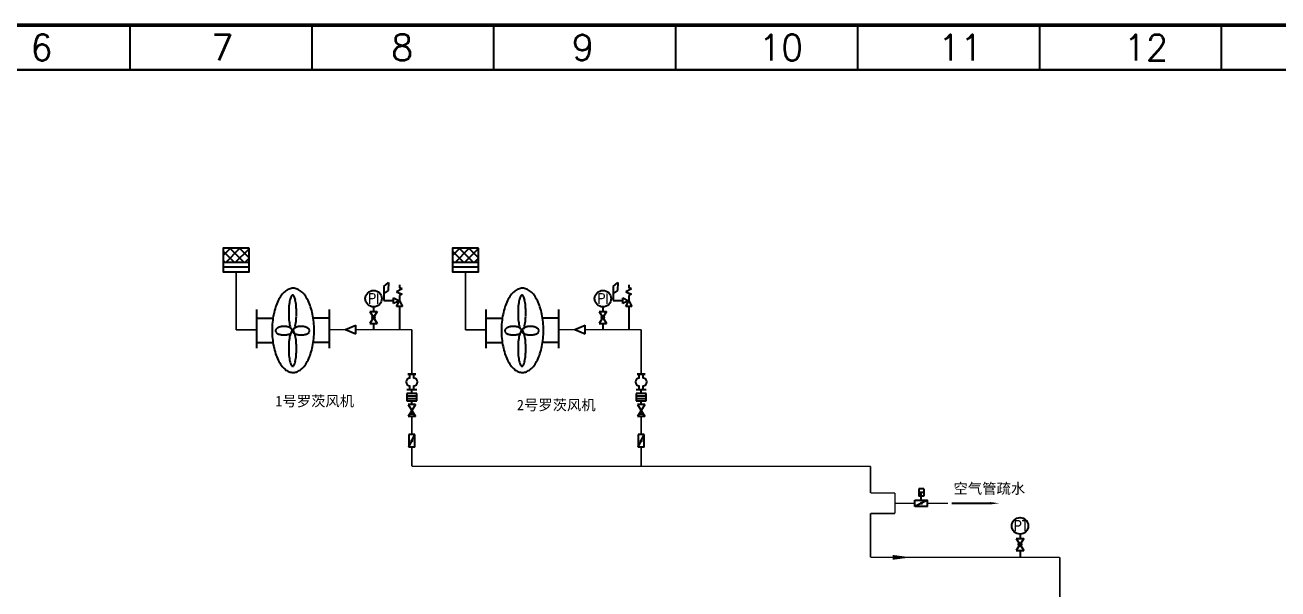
# Model space of a CAD drawing. Extents: x 4355 to 5355, y 1066 to 1761.
# Drawn here: x 4698.5 to 5116, y 1572.8 to 1760.7 of the extents above; entities that cross this region are included whole.
import ezdxf
from ezdxf.enums import TextEntityAlignment as Align

# ---------------------------------------------------------------- set-up
doc = ezdxf.new("R2010")
doc.units = 0
doc.header["$LTSCALE"] = 10
doc.header["$MEASUREMENT"] = 0
doc.linetypes.add('ZJ', pattern=[24, 10, -2, 0, -2, 10])
doc.layers.get('0').update_dxf_attribs({"linetype": 'CONTINUOUS'})
for name, color, linetype in [('1', 7, 'ZJ'), ('10', 7, 'CONTINUOUS'), ('3', 1, 'CONTINUOUS'), ('B', 6, 'CONTINUOUS'), ('NEW', 70, 'CONTINUOUS'), ('气动蝶阀', 7, 'CONTINUOUS')]:
    doc.layers.add(name, color=color, linetype=linetype)
doc.styles.add('HZ', font='geditxt.shx', dxfattribs={"width": 0.7, "bigfont": 'hztxt1.shx'})
doc.styles.add('样式 2', font='txt.shx', dxfattribs={"height": 2})
doc.styles.add('样式 3', font='', dxfattribs={"height": 3.5})
doc.styles.get('样式 3').set_extended_font_data('FangSong')

# ---------------------------------------------------------------- blocks, each defined once
blk = doc.blocks.new('A$C38862A56')
at = {"color": 0}
for p, q in [((0, 0), (4, 2.5)), ((0, 2.5), (0, 0)), ((0, 2.5), (4, 0)), ((3.17, 1.98), (3.17, 0.52)), ((4, 2.5), (4, 0))]:
    blk.add_line(p, q, dxfattribs=at)

msp = doc.modelspace()

# ---------------------------------------------------------------- hatches: boundary and pattern name
h = msp.add_hatch()
h.set_pattern_fill('ANSI37', color=256, scale=24, style=0)
h.set_pattern_definition([(135, (5225.0294, 1495.3213), (1.59099, 1.59099), []), (45, (5225.0294, 1495.3213), (1.59099, -1.59099), [])])
h.paths.add_polyline_path([(4764.51, 1686.32), (4773.13, 1686.32), (4773.13, 1681.59), (4764.51, 1681.59)])
h = msp.add_hatch()
h.set_pattern_fill('ANSI37', color=256, scale=24, style=0)
h.set_pattern_definition([(135, (5301.459, 1495.3213), (1.59099, 1.59099), []), (45, (5301.459, 1495.3213), (1.59099, -1.59099), [])])
h.paths.add_polyline_path([(4840.94, 1686.32), (4849.56, 1686.32), (4849.56, 1681.59), (4840.94, 1681.59)])
h = msp.add_hatch(color=0)
edge = h.paths.add_edge_path()
edge.add_arc((4814.63, 1663.28), 0.5, 0, 360)
h = msp.add_hatch(color=0)
edge = h.paths.add_edge_path()
edge.add_arc((4891.06, 1663.28), 0.5, 0, 360)
h = msp.add_hatch(color=0)
edge = h.paths.add_edge_path()
edge.add_arc((5030.09, 1587.56), 0.5, 0, 360)

# ---------------------------------------------------------------- linework, layer by layer
at = {"color": 7, "linetype": 'ByBlock', "lineweight": 50}
msp.add_line((4354.68, 1760.69), (5354.63, 1760.69), dxfattribs=at)
at = {"color": 7, "linetype": 'ByBlock', "lineweight": -3}
for p, q in [((4733.4, 1760.69), (4733.4, 1745.72)), ((4794.03, 1760.69), (4794.03, 1745.72)), ((4854.65, 1760.69), (4854.65, 1745.72)), ((4915.28, 1760.69), (4915.28, 1745.72)), ((4975.9, 1760.69), (4975.9, 1745.72)), ((5036.53, 1760.69), (5036.53, 1745.72)), ((5097.16, 1760.69), (5097.16, 1745.72))]:
    msp.add_line(p, q, dxfattribs=at)
at = {"color": 7, "linetype": 'ByBlock', "lineweight": 30}
msp.add_line((4369.65, 1745.72), (5339.66, 1745.72), dxfattribs=at)
at = {"ltscale": 3}
for p, q in [((4773.13, 1681.59), (4764.51, 1681.59)), ((4773.13, 1680.05), (4764.51, 1680.05)), ((4849.56, 1681.59), (4840.94, 1681.59)), ((4849.56, 1680.05), (4840.94, 1680.05))]:
    msp.add_line(p, q, dxfattribs=at)
at = {"color": 7}
for p, q in [((4818, 1673.59), (4819.64, 1674.92)), ((4819.64, 1674.92), (4819.5, 1672.27)), ((4894.43, 1673.59), (4896.07, 1674.92)), ((4896.07, 1674.92), (4895.93, 1672.27)), ((4818, 1673.59), (4818, 1668.9)), ((4819.5, 1672.27), (4818, 1671.21)), ((4824.12, 1672.8), (4822.25, 1671.83)), ((4822.25, 1671.83), (4824.16, 1671.01)), ((4823.23, 1674.16), (4823.23, 1673.17)), ((4824.16, 1671.01), (4823.23, 1670.57)), ((4823.23, 1670.57), (4823.23, 1668.69)), ((4894.43, 1673.59), (4894.43, 1668.9)), ((4895.93, 1672.27), (4894.43, 1671.21)), ((4900.55, 1672.8), (4898.68, 1671.83)), ((4898.68, 1671.83), (4900.59, 1671.01)), ((4899.66, 1674.16), (4899.66, 1673.17)), ((4900.59, 1671.01), (4899.66, 1670.57)), ((4899.66, 1670.57), (4899.66, 1668.69)), ((4818, 1668.9), (4821.3, 1668.9)), ((4821.3, 1669.8), (4823.22, 1668.84)), ((4821.3, 1667.88), (4821.3, 1669.8)), ((4823.22, 1668.84), (4821.3, 1667.88)), ((4822.32, 1666.87), (4823.28, 1668.79)), ((4824.24, 1666.87), (4822.32, 1666.87)), ((4823.23, 1666.87), (4823.23, 1659.21)), ((4823.28, 1668.79), (4824.24, 1666.87)), ((4894.43, 1668.9), (4897.73, 1668.9)), ((4897.73, 1669.8), (4899.65, 1668.84)), ((4897.73, 1667.88), (4897.73, 1669.8)), ((4899.65, 1668.84), (4897.73, 1667.88)), ((4898.75, 1666.87), (4899.71, 1668.79)), ((4900.67, 1666.87), (4898.75, 1666.87)), ((4899.66, 1666.87), (4899.66, 1659.21)), ((4899.71, 1668.79), (4900.67, 1666.87)), ((4805.27, 1659.21), (4808.74, 1660.67)), ((4805.27, 1659.21), (4808.74, 1657.75)), ((4808.74, 1657.75), (4808.74, 1660.67)), ((4881.7, 1659.21), (4885.17, 1660.67)), ((4881.7, 1659.21), (4885.17, 1657.75)), ((4885.17, 1657.75), (4885.17, 1660.67)), ((4826.34, 1620.06), (4828.44, 1624.26)), ((4828.44, 1624.26), (4826.34, 1624.26)), ((4902.77, 1620.06), (4904.87, 1624.26)), ((4904.87, 1624.26), (4902.77, 1624.26)), ((4828.44, 1620.06), (4826.34, 1620.06)), ((4828.44, 1620.06), (4826.34, 1620.06)), ((4904.87, 1620.06), (4902.77, 1620.06)), ((4904.87, 1620.06), (4902.77, 1620.06)), ((4999.25, 1602.4), (4995.05, 1600.3)), ((4995.05, 1600.3), (4995.05, 1602.4)), ((4999.25, 1600.3), (4999.25, 1602.4)), ((4999.25, 1600.3), (4999.25, 1602.4))]:
    msp.add_line(p, q, dxfattribs=at)
at = {"color": 0}
for p, q in [((4814.63, 1666.78), (4814.63, 1665.28)), ((4891.06, 1666.78), (4891.06, 1665.28)), ((4813.38, 1665.28), (4815.88, 1661.28)), ((4813.38, 1665.28), (4815.88, 1665.28)), ((4889.81, 1665.28), (4892.31, 1661.28)), ((4889.81, 1665.28), (4892.31, 1665.28)), ((4813.38, 1661.28), (4815.88, 1661.28)), ((4814.63, 1661.28), (4814.63, 1659.21)), ((4889.81, 1661.28), (4892.31, 1661.28)), ((4891.06, 1661.28), (4891.06, 1659.21)), ((5030.09, 1591.06), (5030.09, 1589.56)), ((5028.84, 1589.56), (5031.34, 1585.56)), ((5028.84, 1589.56), (5031.34, 1589.56)), ((5028.84, 1585.56), (5031.34, 1585.56)), ((5030.09, 1585.56), (5030.09, 1583.49))]:
    msp.add_line(p, q, dxfattribs=at)
for points in [[(4773.13, 1686.32), (4764.51, 1686.32), (4764.51, 1678.51), (4773.13, 1678.51)], [(4849.56, 1686.32), (4840.94, 1686.32), (4840.94, 1678.51), (4849.56, 1678.51)]]:
    msp.add_lwpolyline(points, close=True)
at = {"color": 7, "ltscale": 100}
msp.add_lwpolyline([(5020.12, 1601.35, 0.798, 0, 0), (5023.15, 1601.35, 0, 0, 0)], format="xyseb", dxfattribs=at)
at = {"color": 0}
for centre, radius in [((4814.63, 1669.53), 2.75), ((4891.06, 1669.53), 2.75), ((4814.63, 1663.28), 0.5), ((4891.06, 1663.28), 0.5), ((5030.09, 1593.81), 2.75), ((5030.09, 1587.56), 0.5)]:
    msp.add_circle(centre, radius, dxfattribs=at)
for points in [[(4827.39, 1632.24), (4826.66, 1631.06), (4828.12, 1631.06)], [(4903.82, 1632.24), (4903.09, 1631.06), (4904.55, 1631.06)]]:
    msp.add_solid(points)
at = {"layer": '1', "color": 0}
for p, q in [((4815.88, 1665.28), (4813.38, 1661.28)), ((4892.31, 1665.28), (4889.81, 1661.28)), ((5031.34, 1589.56), (5028.84, 1585.56))]:
    msp.add_line(p, q, dxfattribs=at)
at = {"layer": '1', "color": 7}
for p, q in [((4826.34, 1624.26), (4826.34, 1620.06)), ((4828.44, 1620.06), (4828.44, 1624.26)), ((4902.77, 1624.26), (4902.77, 1620.06)), ((4904.87, 1620.06), (4904.87, 1624.26)), ((4995.05, 1602.4), (4999.25, 1602.4)), ((4999.25, 1600.3), (4995.05, 1600.3))]:
    msp.add_line(p, q, dxfattribs=at)
at = {"layer": '1', "color": 7, "const_width": 0.729}
for points in [[(4827.39, 1621.97, -1), (4827.39, 1622.3, -1)], [(4903.82, 1621.97, -1), (4903.82, 1622.3, -1)], [(4997.34, 1601.35, 1), (4997.02, 1601.35, 1)]]:
    msp.add_lwpolyline(points, format="xyb", close=True, dxfattribs=at)
at = {"layer": '10', "color": 4, "const_width": 0.5}
for points in [[(4768.82, 1659.11), (4768.82, 1678.51)], [(4845.25, 1659.11), (4845.25, 1678.51)], [(4775.7, 1659.11), (4768.82, 1659.11)], [(4805.27, 1659.21), (4799.92, 1659.21)], [(4827.39, 1659.21), (4808.74, 1659.21)], [(4827.39, 1644.38), (4827.39, 1659.21)], [(4852.13, 1659.11), (4845.25, 1659.11)], [(4881.7, 1659.21), (4876.35, 1659.21)], [(4903.82, 1659.21), (4885.17, 1659.21)], [(4903.82, 1644.38), (4903.82, 1659.21)], [(4827.39, 1624.26), (4827.39, 1630.24)], [(4903.82, 1624.26), (4903.82, 1630.24)], [(4827.39, 1613.64), (4827.39, 1619.86)], [(4903.82, 1613.64), (4903.82, 1619.86)], [(4942.04, 1613.64), (4827.39, 1613.64)], [(4980.25, 1613.64), (4942.04, 1613.64)], [(4980.25, 1613.64), (4980.25, 1604.74)], [(4980.25, 1604.74), (4988.41, 1604.74)], [(4988.41, 1597.96), (4988.41, 1604.74)], [(4988.41, 1601.35), (4995.05, 1601.35)], [(4999.25, 1601.35), (5006.1, 1601.35)], [(4980.25, 1597.96), (4988.41, 1597.96)], [(4980.25, 1597.96), (4980.25, 1583.32)], [(4980.25, 1583.32), (5043.33, 1583.32)], [(5043.33, 1583.32), (5043.33, 1538.01)]]:
    msp.add_lwpolyline(points, dxfattribs=at)
at = {"layer": '3', "color": 7}
for p, q in [((4824.12, 1672.8), (4823.23, 1673.17)), ((4900.55, 1672.8), (4899.66, 1673.17))]:
    msp.add_line(p, q, dxfattribs=at)
at = {"layer": 'B', "color": 7, "ltscale": 25}
for p, q in [((4826.08, 1644.38), (4828.7, 1644.38)), ((4826.77, 1643.03), (4826.77, 1644.38)), ((4828.01, 1643.03), (4828.01, 1644.38)), ((4902.51, 1644.38), (4905.13, 1644.38)), ((4903.2, 1643.03), (4903.2, 1644.38)), ((4904.44, 1643.03), (4904.44, 1644.38)), ((4829.09, 1639.14), (4825.69, 1639.14)), ((4825.69, 1637.92), (4825.69, 1635.45)), ((4829.09, 1637.92), (4825.69, 1637.92)), ((4825.69, 1637.09), (4829.09, 1637.09)), ((4828.7, 1639.14), (4826.08, 1639.14)), ((4828.7, 1639.14), (4826.08, 1639.14)), ((4828.7, 1639.14), (4826.08, 1639.14)), ((4828.11, 1637.92), (4826.67, 1637.92)), ((4826.77, 1639.14), (4826.77, 1640.49)), ((4827.39, 1637.92), (4827.39, 1639.14)), ((4828.01, 1639.14), (4828.01, 1640.49)), ((4829.09, 1635.45), (4829.09, 1637.92)), ((4902.12, 1637.92), (4902.12, 1635.45)), ((4905.52, 1637.92), (4902.12, 1637.92)), ((4902.12, 1637.09), (4905.52, 1637.09)), ((4905.13, 1639.14), (4902.51, 1639.14)), ((4904.54, 1637.92), (4903.1, 1637.92)), ((4903.2, 1639.14), (4903.2, 1640.49)), ((4904.44, 1639.14), (4904.44, 1640.49)), ((4905.52, 1635.45), (4905.52, 1637.92)), ((4825.69, 1636.26), (4829.09, 1636.26)), ((4825.69, 1635.45), (4829.09, 1635.45)), ((4902.12, 1636.26), (4905.52, 1636.26)), ((4902.12, 1635.45), (4905.52, 1635.45))]:
    msp.add_line(p, q, dxfattribs=at)
at = {"layer": 'B', "color": 7}
for p, q in [((4828.7, 1644.38), (4826.08, 1644.38)), ((4905.13, 1644.38), (4902.51, 1644.38)), ((4905.13, 1639.14), (4902.51, 1639.14)), ((4905.13, 1639.14), (4902.51, 1639.14))]:
    msp.add_line(p, q, dxfattribs=at)
at = {"layer": 'B', "color": 7, "ltscale": 25}
for centre, start, end in [((4826.77, 1641.76), 90, 270), ((4828.01, 1641.76), 270, 90), ((4903.2, 1641.76), 90, 270), ((4904.44, 1641.76), 270, 90)]:
    msp.add_arc(centre, 1.27, start, end, dxfattribs=at)
at = {"layer": 'NEW', "color": 7}
for p, q in [((4775.73, 1653.02), (4775.73, 1665.86)), ((4775.79, 1663.01), (4780.89, 1663.01)), ((4799.86, 1663.01), (4794.76, 1663.01)), ((4799.92, 1653.02), (4799.92, 1665.86)), ((4852.16, 1653.02), (4852.16, 1665.86)), ((4852.22, 1663.01), (4857.32, 1663.01)), ((4876.29, 1663.01), (4871.19, 1663.01)), ((4876.35, 1653.02), (4876.35, 1665.86)), ((4775.79, 1654.92), (4780.89, 1654.92)), ((4799.86, 1654.92), (4794.76, 1654.92)), ((4852.22, 1654.92), (4857.32, 1654.92)), ((4876.29, 1654.92), (4871.19, 1654.92)), ((4905.52, 1639.14), (4902.12, 1639.14)), ((4903.82, 1637.92), (4903.82, 1639.14)), ((4827.39, 1634.24), (4827.39, 1635.45)), ((4903.82, 1634.24), (4903.82, 1635.45))]:
    msp.add_line(p, q, dxfattribs=at)
at = {"layer": 'NEW', "color": 7, "ltscale": 100}
msp.add_line((5007.34, 1601.35), (5020.12, 1601.35), dxfattribs=at)
at = {"layer": 'NEW', "color": 4, "ltscale": 100}
msp.add_lwpolyline([(4987.68, 1583.32, 1.6, 0, 0), (4993.75, 1583.32, 0, 0, 0)], format="xyseb", dxfattribs=at)
at = {"layer": 'NEW', "color": 7}
for centre, radius, start, end in [((4793.13, 1663.83), 11.45, 143.5268, 153.7693), ((4789.99, 1666.18), 7.53, 130.1341, 143.6872), ((4788.33, 1668.16), 4.94, 112.2722, 130.2176), ((4787.85, 1669.29), 3.71, 90.2967, 111.9906), ((4790.26, 1668.69), 3.5, 152.8552, 162.5758), ((4788.23, 1669.76), 1.21, 134.223, 154.11), ((4787.66, 1670.35), 0.387, 93.0893, 135.3309), ((4787.62, 1670.35), 0.387, 44.6691, 86.9107), ((4787.81, 1669.29), 3.71, 68.0094, 89.7033), ((4787.05, 1669.76), 1.21, 25.89, 45.777), ((4785.02, 1668.69), 3.5, 17.4242, 27.1448), ((4787.32, 1668.16), 4.94, 49.7824, 67.7278), ((4785.66, 1666.18), 7.53, 36.3128, 49.8659), ((4782.52, 1663.83), 11.45, 26.2307, 36.4732), ((4869.56, 1663.83), 11.45, 143.5268, 153.7693), ((4866.42, 1666.18), 7.53, 130.1341, 143.6872), ((4864.76, 1668.16), 4.94, 112.2722, 130.2176), ((4864.28, 1669.29), 3.71, 90.2967, 111.9906), ((4866.69, 1668.69), 3.5, 152.8552, 162.5758), ((4864.66, 1669.76), 1.21, 134.223, 154.11), ((4864.09, 1670.35), 0.387, 93.0893, 135.3309), ((4864.05, 1670.35), 0.387, 44.6691, 86.9107), ((4864.24, 1669.29), 3.71, 68.0094, 89.7033), ((4863.48, 1669.76), 1.21, 25.89, 45.777), ((4861.45, 1668.69), 3.5, 17.4242, 27.1448), ((4863.75, 1668.16), 4.94, 49.7824, 67.7278), ((4862.09, 1666.18), 7.53, 36.3128, 49.8659), ((4858.95, 1663.83), 11.45, 26.2307, 36.4732), ((4802.17, 1660.07), 21.26, 161.6506, 168.4236), ((4797.46, 1661.65), 16.29, 153.6442, 161.7353), ((4810.16, 1664.93), 23.82, 174.8536, 177.5432), ((4805.24, 1665.39), 18.87, 171.7507, 174.8932), ((4799.45, 1666.24), 13.02, 167.7945, 171.8231), ((4794.13, 1667.42), 7.57, 162.1578, 167.953), ((4781.16, 1667.42), 7.57, 12.047, 17.8422), ((4775.83, 1666.24), 13.02, 8.1769, 12.2055), ((4770.05, 1665.39), 18.87, 5.1068, 8.2493), ((4765.12, 1664.93), 23.82, 2.4568, 5.1464), ((4778.19, 1661.65), 16.29, 18.2647, 26.3558), ((4773.48, 1660.07), 21.26, 11.5764, 18.3494), ((4878.6, 1660.07), 21.26, 161.6506, 168.4236), ((4873.89, 1661.65), 16.29, 153.6442, 161.7353), ((4886.59, 1664.93), 23.82, 174.8536, 177.5432), ((4881.67, 1665.39), 18.87, 171.7507, 174.8932), ((4875.88, 1666.24), 13.02, 167.7945, 171.8231), ((4870.56, 1667.42), 7.57, 162.1578, 167.953), ((4857.59, 1667.42), 7.57, 12.047, 17.8422), ((4852.26, 1666.24), 13.02, 8.1769, 12.2055), ((4846.48, 1665.39), 18.87, 5.1068, 8.2493), ((4841.55, 1664.93), 23.82, 2.4568, 5.1464), ((4854.62, 1661.65), 16.29, 18.2647, 26.3558), ((4849.91, 1660.07), 21.26, 11.5764, 18.3494), ((4806.17, 1659.22), 25.35, 168.3649, 174.3861), ((4812.99, 1664.8), 26.65, 177.5166, 180.0115), ((4812.99, 1664.79), 26.65, 179.9885, 182.4834), ((4810.16, 1664.65), 23.82, 182.4568, 185.1464), ((4805.24, 1664.2), 18.87, 185.1068, 188.2493), ((4770.05, 1664.2), 18.87, 351.7507, 354.8932), ((4765.12, 1664.65), 23.82, 354.8536, 357.5432), ((4762.3, 1664.8), 26.65, 359.9885, 2.4834), ((4762.3, 1664.79), 26.65, 357.5166, 0.0115), ((4769.48, 1659.22), 25.35, 5.6139, 11.6351), ((4882.6, 1659.22), 25.35, 168.3649, 174.3861), ((4889.42, 1664.8), 26.65, 177.5166, 180.0115), ((4889.42, 1664.79), 26.65, 179.9885, 182.4834), ((4886.59, 1664.65), 23.82, 182.4568, 185.1464), ((4881.67, 1664.2), 18.87, 185.1068, 188.2493), ((4846.48, 1664.2), 18.87, 351.7507, 354.8932), ((4841.55, 1664.65), 23.82, 354.8536, 357.5432), ((4838.73, 1664.8), 26.65, 359.9885, 2.4834), ((4838.73, 1664.79), 26.65, 357.5166, 0.0115), ((4845.91, 1659.22), 25.35, 5.6139, 11.6351), ((4808.48, 1658.97), 27.67, 174.3408, 180.0206), ((4808.48, 1658.95), 27.67, 179.9794, 185.6592), ((4782.7, 1658.84), 0.752, 158.0094, 179.7033), ((4782.7, 1658.85), 0.752, 180.2967, 201.9906), ((4782.93, 1658.74), 1, 139.7824, 157.7278), ((4782.93, 1658.95), 1, 202.2722, 220.2176), ((4783.33, 1658.4), 1.53, 126.3128, 139.8659), ((4783.33, 1659.28), 1.53, 220.1341, 233.6872), ((4783.81, 1657.77), 2.32, 116.2307, 126.4732), ((4783.81, 1659.92), 2.32, 233.5268, 243.7693), ((4784.25, 1656.89), 3.31, 108.2647, 116.3558), ((4784.25, 1660.8), 3.31, 243.6442, 251.7353), ((4784.57, 1655.93), 4.31, 101.5764, 108.3494), ((4784.74, 1655.12), 5.14, 95.6139, 101.6351), ((4784.79, 1654.65), 5.61, 89.9794, 95.6592), ((4784.8, 1654.65), 5.61, 84.3408, 90.0206), ((4784.85, 1655.12), 5.14, 78.3649, 84.3861), ((4785.02, 1655.93), 4.31, 71.6506, 78.4236), ((4785.34, 1656.89), 3.31, 63.6442, 71.7353), ((4785.34, 1660.8), 3.31, 288.2647, 296.3558), ((4799.45, 1663.34), 13.02, 188.1769, 192.2055), ((4794.13, 1662.17), 7.57, 192.047, 197.8422), ((4794.13, 1655.52), 7.57, 162.1578, 167.953), ((4785.78, 1657.77), 2.32, 53.5268, 63.7693), ((4785.78, 1659.92), 2.32, 296.2307, 306.4732), ((4790.26, 1660.9), 3.5, 197.4242, 207.1448), ((4790.26, 1656.79), 3.5, 152.8552, 162.5758), ((4788.23, 1659.82), 1.21, 205.89, 225.777), ((4788.23, 1657.86), 1.21, 134.223, 154.11), ((4786.26, 1658.4), 1.53, 40.1341, 53.6872), ((4786.26, 1659.28), 1.53, 306.3128, 319.8659), ((4787.66, 1659.23), 0.387, 224.6691, 266.9107), ((4787.66, 1658.46), 0.387, 93.0893, 135.3309), ((4786.66, 1658.74), 1, 22.2722, 40.2176), ((4786.66, 1658.95), 1, 319.7824, 337.7278), ((4786.89, 1658.84), 0.752, 0.2967, 21.9906), ((4786.89, 1658.85), 0.752, 338.0094, 359.7033), ((4788.4, 1658.84), 0.752, 158.0094, 179.7033), ((4787.62, 1659.23), 0.387, 273.0893, 315.3309), ((4787.62, 1658.46), 0.387, 44.6691, 86.9107), ((4788.4, 1658.85), 0.752, 180.2967, 201.9906), ((4788.62, 1658.74), 1, 139.7824, 157.7278), ((4788.62, 1658.95), 1, 202.2722, 220.2176), ((4789.03, 1658.4), 1.53, 126.3128, 139.8659), ((4789.03, 1659.28), 1.53, 220.1341, 233.6872), ((4787.05, 1659.82), 1.21, 314.223, 334.11), ((4787.05, 1657.86), 1.21, 25.89, 45.777), ((4789.5, 1657.77), 2.32, 116.2307, 126.4732), ((4789.5, 1659.92), 2.32, 233.5268, 243.7693), ((4785.02, 1660.9), 3.5, 332.8552, 342.5758), ((4785.02, 1656.79), 3.5, 17.4242, 27.1448), ((4781.16, 1662.17), 7.57, 342.1578, 347.953), ((4781.16, 1655.52), 7.57, 12.047, 17.8422), ((4789.94, 1656.89), 3.31, 108.2647, 116.3558), ((4789.94, 1660.8), 3.31, 243.6442, 251.7353), ((4775.83, 1663.34), 13.02, 347.7945, 351.8231), ((4790.27, 1655.93), 4.31, 101.5764, 108.3494), ((4790.44, 1655.12), 5.14, 95.6139, 101.6351), ((4790.49, 1654.65), 5.61, 89.9794, 95.6592), ((4790.49, 1654.65), 5.61, 84.3408, 90.0206), ((4790.54, 1655.12), 5.14, 78.3649, 84.3861), ((4790.71, 1655.93), 4.31, 71.6506, 78.4236), ((4791.04, 1656.89), 3.31, 63.6442, 71.7353), ((4791.04, 1660.8), 3.31, 288.2647, 296.3558), ((4791.48, 1657.77), 2.32, 53.5268, 63.7693), ((4791.48, 1659.92), 2.32, 296.2307, 306.4732), ((4791.95, 1658.4), 1.53, 40.1341, 53.6872), ((4791.95, 1659.28), 1.53, 306.3128, 319.8659), ((4792.36, 1658.74), 1, 22.2722, 40.2176), ((4792.36, 1658.95), 1, 319.7824, 337.7278), ((4792.59, 1658.84), 0.752, 0.2967, 21.9906), ((4792.59, 1658.85), 0.752, 338.0094, 359.7033), ((4767.18, 1658.97), 27.67, 359.9794, 5.6592), ((4767.18, 1658.95), 27.67, 354.3408, 0.0206), ((4884.91, 1658.97), 27.67, 174.3408, 180.0206), ((4884.91, 1658.95), 27.67, 179.9794, 185.6592), ((4859.13, 1658.84), 0.752, 158.0094, 179.7033), ((4859.13, 1658.85), 0.752, 180.2967, 201.9906), ((4859.36, 1658.74), 1, 139.7824, 157.7278), ((4859.36, 1658.95), 1, 202.2722, 220.2176), ((4859.76, 1658.4), 1.53, 126.3128, 139.8659), ((4859.76, 1659.28), 1.53, 220.1341, 233.6872), ((4860.24, 1657.77), 2.32, 116.2307, 126.4732), ((4860.24, 1659.92), 2.32, 233.5268, 243.7693), ((4860.68, 1656.89), 3.31, 108.2647, 116.3558), ((4860.68, 1660.8), 3.31, 243.6442, 251.7353), ((4861, 1655.93), 4.31, 101.5764, 108.3494), ((4861.17, 1655.12), 5.14, 95.6139, 101.6351), ((4861.22, 1654.65), 5.61, 89.9794, 95.6592), ((4861.23, 1654.65), 5.61, 84.3408, 90.0206), ((4861.28, 1655.12), 5.14, 78.3649, 84.3861), ((4861.45, 1655.93), 4.31, 71.6506, 78.4236), ((4861.77, 1656.89), 3.31, 63.6442, 71.7353), ((4861.77, 1660.8), 3.31, 288.2647, 296.3558), ((4875.88, 1663.34), 13.02, 188.1769, 192.2055), ((4870.56, 1662.17), 7.57, 192.047, 197.8422), ((4870.56, 1655.52), 7.57, 162.1578, 167.953), ((4862.21, 1657.77), 2.32, 53.5268, 63.7693), ((4862.21, 1659.92), 2.32, 296.2307, 306.4732), ((4866.69, 1660.9), 3.5, 197.4242, 207.1448), ((4866.69, 1656.79), 3.5, 152.8552, 162.5758), ((4864.66, 1659.82), 1.21, 205.89, 225.777), ((4864.66, 1657.86), 1.21, 134.223, 154.11), ((4862.69, 1658.4), 1.53, 40.1341, 53.6872), ((4862.69, 1659.28), 1.53, 306.3128, 319.8659), ((4864.09, 1659.23), 0.387, 224.6691, 266.9107), ((4864.09, 1658.46), 0.387, 93.0893, 135.3309), ((4863.09, 1658.74), 1, 22.2722, 40.2176), ((4863.09, 1658.95), 1, 319.7824, 337.7278), ((4863.32, 1658.84), 0.752, 0.2967, 21.9906), ((4863.32, 1658.85), 0.752, 338.0094, 359.7033), ((4864.83, 1658.84), 0.752, 158.0094, 179.7033), ((4864.05, 1659.23), 0.387, 273.0893, 315.3309), ((4864.05, 1658.46), 0.387, 44.6691, 86.9107), ((4864.83, 1658.85), 0.752, 180.2967, 201.9906), ((4865.05, 1658.74), 1, 139.7824, 157.7278), ((4865.05, 1658.95), 1, 202.2722, 220.2176), ((4865.46, 1658.4), 1.53, 126.3128, 139.8659), ((4865.46, 1659.28), 1.53, 220.1341, 233.6872), ((4863.48, 1659.82), 1.21, 314.223, 334.11), ((4863.48, 1657.86), 1.21, 25.89, 45.777), ((4865.93, 1657.77), 2.32, 116.2307, 126.4732), ((4865.93, 1659.92), 2.32, 233.5268, 243.7693), ((4861.45, 1660.9), 3.5, 332.8552, 342.5758), ((4861.45, 1656.79), 3.5, 17.4242, 27.1448), ((4857.59, 1662.17), 7.57, 342.1578, 347.953), ((4857.59, 1655.52), 7.57, 12.047, 17.8422), ((4866.37, 1656.89), 3.31, 108.2647, 116.3558), ((4866.37, 1660.8), 3.31, 243.6442, 251.7353), ((4852.26, 1663.34), 13.02, 347.7945, 351.8231), ((4866.7, 1655.93), 4.31, 101.5764, 108.3494), ((4866.87, 1655.12), 5.14, 95.6139, 101.6351), ((4866.92, 1654.65), 5.61, 89.9794, 95.6592), ((4866.92, 1654.65), 5.61, 84.3408, 90.0206), ((4866.97, 1655.12), 5.14, 78.3649, 84.3861), ((4867.14, 1655.93), 4.31, 71.6506, 78.4236), ((4867.47, 1656.89), 3.31, 63.6442, 71.7353), ((4867.47, 1660.8), 3.31, 288.2647, 296.3558), ((4867.91, 1657.77), 2.32, 53.5268, 63.7693), ((4867.91, 1659.92), 2.32, 296.2307, 306.4732), ((4868.38, 1658.4), 1.53, 40.1341, 53.6872), ((4868.38, 1659.28), 1.53, 306.3128, 319.8659), ((4868.79, 1658.74), 1, 22.2722, 40.2176), ((4868.79, 1658.95), 1, 319.7824, 337.7278), ((4869.02, 1658.84), 0.752, 0.2967, 21.9906), ((4869.02, 1658.85), 0.752, 338.0094, 359.7033), ((4843.61, 1658.97), 27.67, 359.9794, 5.6592), ((4843.61, 1658.95), 27.67, 354.3408, 0.0206), ((4806.17, 1658.7), 25.35, 185.6139, 191.6351), ((4802.17, 1657.86), 21.26, 191.5764, 198.3494), ((4784.57, 1661.75), 4.31, 251.6506, 258.4236), ((4784.74, 1662.57), 5.14, 258.3649, 264.3861), ((4784.79, 1663.03), 5.61, 264.3408, 270.0206), ((4784.8, 1663.03), 5.61, 269.9794, 275.6592), ((4784.85, 1662.57), 5.14, 275.6139, 281.6351), ((4785.02, 1661.75), 4.31, 281.5764, 288.3494), ((4812.99, 1652.9), 26.65, 177.5166, 180.0115), ((4810.16, 1653.04), 23.82, 174.8536, 177.5432), ((4805.24, 1653.49), 18.87, 171.7507, 174.8932), ((4799.45, 1654.35), 13.02, 167.7945, 171.8231), ((4775.83, 1654.35), 13.02, 8.1769, 12.2055), ((4770.05, 1653.49), 18.87, 5.1068, 8.2493), ((4765.12, 1653.04), 23.82, 2.4568, 5.1464), ((4790.27, 1661.75), 4.31, 251.6506, 258.4236), ((4762.3, 1652.9), 26.65, 359.9885, 2.4834), ((4790.44, 1662.57), 5.14, 258.3649, 264.3861), ((4790.49, 1663.03), 5.61, 264.3408, 270.0206), ((4790.49, 1663.03), 5.61, 269.9794, 275.6592), ((4790.54, 1662.57), 5.14, 275.6139, 281.6351), ((4790.71, 1661.75), 4.31, 281.5764, 288.3494), ((4773.48, 1657.86), 21.26, 341.6506, 348.4236), ((4769.48, 1658.7), 25.35, 348.3649, 354.3861), ((4882.6, 1658.7), 25.35, 185.6139, 191.6351), ((4878.6, 1657.86), 21.26, 191.5764, 198.3494), ((4861, 1661.75), 4.31, 251.6506, 258.4236), ((4861.17, 1662.57), 5.14, 258.3649, 264.3861), ((4861.22, 1663.03), 5.61, 264.3408, 270.0206), ((4861.23, 1663.03), 5.61, 269.9794, 275.6592), ((4861.28, 1662.57), 5.14, 275.6139, 281.6351), ((4861.45, 1661.75), 4.31, 281.5764, 288.3494), ((4889.42, 1652.9), 26.65, 177.5166, 180.0115), ((4886.59, 1653.04), 23.82, 174.8536, 177.5432), ((4881.67, 1653.49), 18.87, 171.7507, 174.8932), ((4875.88, 1654.35), 13.02, 167.7945, 171.8231), ((4852.26, 1654.35), 13.02, 8.1769, 12.2055), ((4846.48, 1653.49), 18.87, 5.1068, 8.2493), ((4841.55, 1653.04), 23.82, 2.4568, 5.1464), ((4866.7, 1661.75), 4.31, 251.6506, 258.4236), ((4838.73, 1652.9), 26.65, 359.9885, 2.4834), ((4866.87, 1662.57), 5.14, 258.3649, 264.3861), ((4866.92, 1663.03), 5.61, 264.3408, 270.0206), ((4866.92, 1663.03), 5.61, 269.9794, 275.6592), ((4866.97, 1662.57), 5.14, 275.6139, 281.6351), ((4867.14, 1661.75), 4.31, 281.5764, 288.3494), ((4849.91, 1657.86), 21.26, 341.6506, 348.4236), ((4845.91, 1658.7), 25.35, 348.3649, 354.3861), ((4797.46, 1656.27), 16.29, 198.2647, 206.3558), ((4812.99, 1652.89), 26.65, 179.9885, 182.4834), ((4810.16, 1652.76), 23.82, 182.4568, 185.1464), ((4805.24, 1652.3), 18.87, 185.1068, 188.2493), ((4799.45, 1651.45), 13.02, 188.1769, 192.2055), ((4775.83, 1651.45), 13.02, 347.7945, 351.8231), ((4770.05, 1652.3), 18.87, 351.7507, 354.8932), ((4765.12, 1652.76), 23.82, 354.8536, 357.5432), ((4762.3, 1652.89), 26.65, 357.5166, 0.0115), ((4778.19, 1656.27), 16.29, 333.6442, 341.7353), ((4873.89, 1656.27), 16.29, 198.2647, 206.3558), ((4889.42, 1652.89), 26.65, 179.9885, 182.4834), ((4886.59, 1652.76), 23.82, 182.4568, 185.1464), ((4881.67, 1652.3), 18.87, 185.1068, 188.2493), ((4875.88, 1651.45), 13.02, 188.1769, 192.2055), ((4852.26, 1651.45), 13.02, 347.7945, 351.8231), ((4846.48, 1652.3), 18.87, 351.7507, 354.8932), ((4841.55, 1652.76), 23.82, 354.8536, 357.5432), ((4838.73, 1652.89), 26.65, 357.5166, 0.0115), ((4854.62, 1656.27), 16.29, 333.6442, 341.7353), ((4793.13, 1654.1), 11.45, 206.2307, 216.4732), ((4789.99, 1651.75), 7.53, 216.3128, 229.8659), ((4788.33, 1649.76), 4.94, 229.7824, 247.7278), ((4787.85, 1648.63), 3.71, 248.0094, 269.7033), ((4794.13, 1650.27), 7.57, 192.047, 197.8422), ((4790.26, 1649), 3.5, 197.4242, 207.1448), ((4788.23, 1647.93), 1.21, 205.89, 225.777), ((4787.66, 1647.34), 0.387, 224.6691, 266.9107), ((4787.62, 1647.34), 0.387, 273.0893, 315.3309), ((4787.81, 1648.63), 3.71, 270.2967, 291.9906), ((4787.05, 1647.93), 1.21, 314.223, 334.11), ((4785.02, 1649), 3.5, 332.8552, 342.5758), ((4781.16, 1650.27), 7.57, 342.1578, 347.953), ((4787.32, 1649.76), 4.94, 292.2722, 310.2176), ((4785.66, 1651.75), 7.53, 310.1341, 323.6872), ((4782.52, 1654.1), 11.45, 323.5268, 333.7693), ((4869.56, 1654.1), 11.45, 206.2307, 216.4732), ((4866.42, 1651.75), 7.53, 216.3128, 229.8659), ((4864.76, 1649.76), 4.94, 229.7824, 247.7278), ((4864.28, 1648.63), 3.71, 248.0094, 269.7033), ((4870.56, 1650.27), 7.57, 192.047, 197.8422), ((4866.69, 1649), 3.5, 197.4242, 207.1448), ((4864.66, 1647.93), 1.21, 205.89, 225.777), ((4864.09, 1647.34), 0.387, 224.6691, 266.9107), ((4864.05, 1647.34), 0.387, 273.0893, 315.3309), ((4864.24, 1648.63), 3.71, 270.2967, 291.9906), ((4863.48, 1647.93), 1.21, 314.223, 334.11), ((4861.45, 1649), 3.5, 332.8552, 342.5758), ((4857.59, 1650.27), 7.57, 342.1578, 347.953), ((4863.75, 1649.76), 4.94, 292.2722, 310.2176), ((4862.09, 1651.75), 7.53, 310.1341, 323.6872), ((4858.95, 1654.1), 11.45, 323.5268, 333.7693)]:
    msp.add_arc(centre, radius, start, end, dxfattribs=at)
at = {"layer": '气动蝶阀', "color": 7}
for p, q in [((4996.32, 1606.13), (4996.32, 1603.76)), ((4997.98, 1606.13), (4996.32, 1606.13)), ((4997.98, 1604.98), (4996.32, 1604.98)), ((4997.98, 1603.76), (4996.32, 1603.76)), ((4997.15, 1602.4), (4997.15, 1604.98)), ((4997.98, 1606.13), (4997.98, 1603.76))]:
    msp.add_line(p, q, dxfattribs=at)

# ---------------------------------------------------------------- block references
at = {"color": 0, "rotation": 270}
for p in [(4826.14, 1634.24), (4902.57, 1634.24)]:
    msp.add_blockref('A$C38862A56', p, dxfattribs=at)

# ---------------------------------------------------------------- texts
at = {"color": 7, "linetype": 'ByBlock', "lineweight": -3, "style": '样式 2'}
for s, height, p in [('6', 8.59, (4700.31, 1748.91)), ('7', 8.59, (4760.53, 1748.91)), ('8', 8.59, (4820.5, 1748.91)), ('9', 8.59, (4880.72, 1748.91)), ('10', 8.591, (4943.07, 1748.91)), ('11', 8.591, (5002.81, 1748.91)), ('12', 8.591, (5064.68, 1748.91))]:
    msp.add_text(s, height=height, dxfattribs=at).set_placement(p)
at = {"ltscale": 2, "style": 'HZ', "width": 0.85}
for s, p in [('PI', (4814.63, 1669.53)), ('PI', (4891.06, 1669.53)), ('PT', (5030.34, 1593.81))]:
    msp.add_text(s, height=3.5, dxfattribs=at).set_placement(p, align=Align.MIDDLE_CENTER)
at = {"style": '样式 3'}
for s, p in [('1号罗茨风机', (4781.89, 1633.66)), ('2号罗茨风机', (4862.39, 1632.35)), ('空气管疏水', (5007.92, 1604.51))]:
    msp.add_text(s, height=3.5, dxfattribs=at).set_placement(p)

doc.saveas('drawing.dxf')
